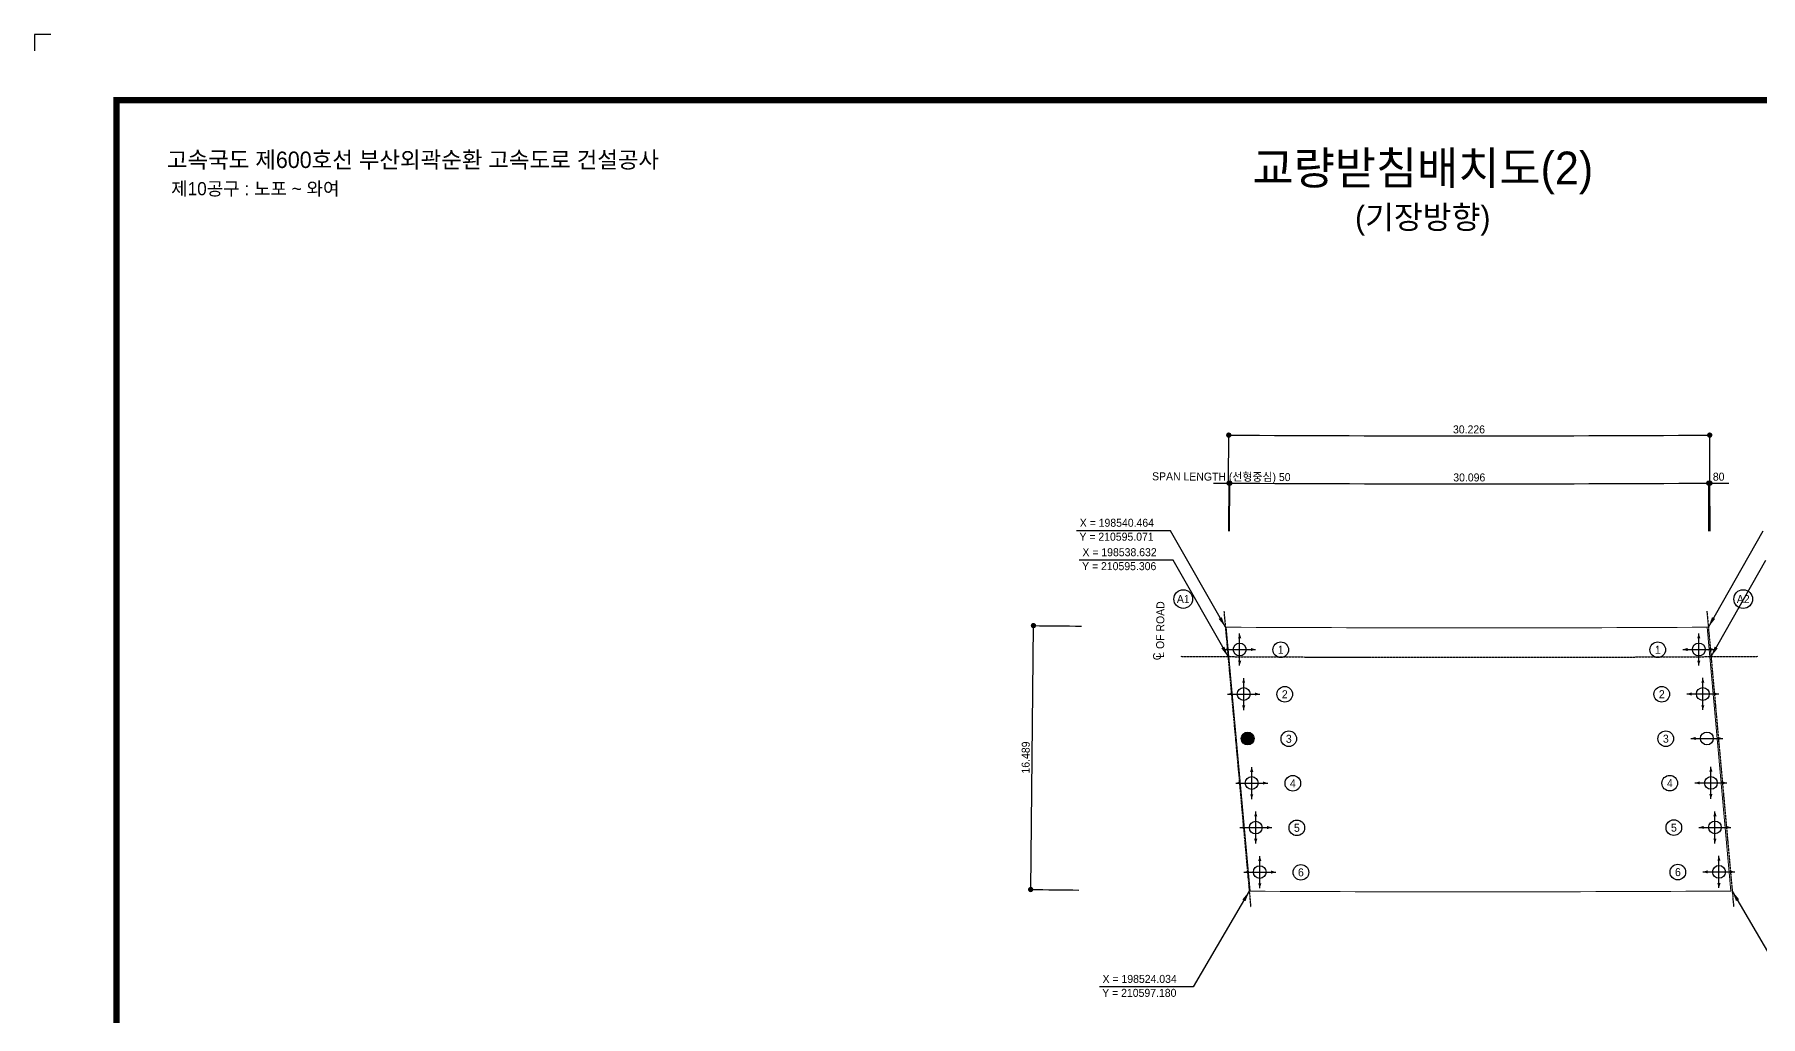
# Model space of a CAD drawing. Header units: feet. Extents: x 0 to 725037, y 0 to 393764.
# Drawn here: x 173200 to 518280, y 197459 to 393764 of the extents above; entities that cross this region are included whole.
import ezdxf
from ezdxf.enums import TextEntityAlignment as Align

# ---------------------------------------------------------------- set-up
doc = ezdxf.new("R2010")
doc.units = ezdxf.units.FT
doc.header["$LTSCALE"] = 150
doc.header["$MEASUREMENT"] = 0
doc.linetypes.add('A-CENTR01', pattern=[2, 1.25, -0.25, 0.25, -0.25])
for name, color, linetype in [('CS-CNTL', 1, 'A-CENTR01'), ('CS-CONC-LEAN', 3, 'CONTINUOUS'), ('CS-DIML', 1, 'CONTINUOUS'), ('CS-DIMT', 3, 'CONTINUOUS'), ('CS-MISC', 3, 'CONTINUOUS'), ('CS-SYMB', 3, 'CONTINUOUS'), ('CX-BORD', 3, 'CONTINUOUS'), ('CX-BORD-LIN1', 4, 'CONTINUOUS'), ('CX-BORD-LIN2', 3, 'CONTINUOUS'), ('CX-BORD-TEX2', 7, 'CONTINUOUS'), ('CX-BORD-TEX3', 6, 'CONTINUOUS'), ('CX-MISC', 2, 'CONTINUOUS')]:
    doc.layers.add(name, color=color, linetype=linetype)
doc.layers.add('CS-CONC-MAJR', color=4, linetype='CONTINUOUS', lineweight=0)
doc.styles.add('TB_TEXT', font='')
doc.styles.add('TB_WBTXT', font='')
doc.styles.add('TB_WMTXT', font='')
doc.styles.get('TB_TEXT').set_extended_font_data('Dotum')
doc.styles.get('TB_WBTXT').set_extended_font_data('Dotum')
doc.styles.get('TB_WMTXT').set_extended_font_data('Dotum')

# ---------------------------------------------------------------- blocks, each defined once
blk = doc.blocks.new('CXDIMDT2')
at = {"layer": 'CS-MISC', "const_width": 0.5}
blk.add_lwpolyline([(0.25, 0, 1), (-0.25, 0, 1)], format="xyb", close=True, dxfattribs=at)
blk = doc.blocks.new('CXBLKA1-KHC_C2')
at = {"layer": 'CX-BORD-LIN1', "const_width": 6.56}
blk.add_lwpolyline([(2693.6, 65.6), (82, 65.6), (82, 1883.2), (2693.6, 1883.2)], close=True, dxfattribs=at)
at = {"layer": 'CX-MISC'}
blk.add_lwpolyline([(16.4, 1948.8), (0, 1948.8), (0, 1932.4)], dxfattribs=at)
at = {"layer": 'CX-BORD-LIN1', "style": 'TB_TEXT'}
for tag, height, p in [('TR_RNUM5', 9.84, (1017.4, 172.7)), ('TR_RDAT5', 11.5, (1123.7, 173.9)), ('TR_DGN5', 11.5, (1562.1, 173.9)), ('TR_CHK5', 11.5, (1693.3, 173.9)), ('TR_APP5', 11.5, (1824.5, 173.9)), ('TR_RNUM4', 9.84, (1017.4, 153)), ('TR_RDAT4', 11.5, (1123.7, 154.2)), ('TR_DGN4', 11.5, (1562.1, 154.2)), ('TR_CHK4', 11.5, (1693.3, 154.2)), ('TR_APP4', 11.5, (1824.5, 154.2)), ('TR_RNUM3', 9.84, (1017.4, 133.3)), ('TR_RDAT3', 11.5, (1123.7, 134.5)), ('TR_DGN3', 11.5, (1562.1, 134.5)), ('TR_CHK3', 11.5, (1693.3, 134.5)), ('TR_APP3', 11.5, (1824.5, 134.5)), ('TR_RNUM2', 9.84, (1017.4, 113.6)), ('TR_RDAT2', 11.5, (1123.7, 114.8)), ('TR_DGN2', 11.5, (1562.1, 114.8)), ('TR_CHK2', 11.5, (1693.3, 114.8)), ('TR_APP2', 11.5, (1824.5, 114.8)), ('TR_RNUM1', 9.84, (1017.4, 94)), ('TR_RDAT1', 11.5, (1123.7, 95.1)), ('TR_DGN1', 11.5, (1562.1, 95.1)), ('TR_CHK1', 11.5, (1693.3, 95.1)), ('TR_APP1', 11.5, (1824.5, 95.1))]:
    blk.add_attdef(tag, text='', height=height, dxfattribs=at).set_placement(p, align=Align.MIDDLE_CENTER)
for tag, p in [('TR_RCON5', (1205.1, 173.9)), ('TR_RCON4', (1205.1, 154.2)), ('TR_RCON3', (1205.1, 134.5)), ('TR_RCON2', (1205.1, 114.8)), ('TR_RCON1', (1205.1, 95.1))]:
    blk.add_attdef(tag, text='', height=11.5, dxfattribs=at).set_placement(p, align=Align.MIDDLE_LEFT)
at = {"layer": 'CX-BORD-LIN2', "style": 'TB_TEXT'}
blk.add_attdef('TD_VERSION', text='', height=9.84, rotation=90, dxfattribs=at).set_placement((2708.3, 223.1), align=Align.MIDDLE_CENTER)
at = {"layer": 'CX-BORD-TEX2', "style": 'TB_WMTXT'}
for tag, height, p in [('TB_CNAME', 16.4, (132.4, 1810.5)), ('TB_CSCOP', 13.1, (136.6, 1784.2))]:
    blk.add_attdef(tag, text='', height=height, dxfattribs=at).set_placement(p, align=Align.BOTTOM_LEFT)
at = {"layer": 'CX-BORD-TEX2', "style": 'TB_WBTXT'}
for tag, height, p in [('TB_MTITIL', 32.8, (1387.8, 1815.4)), ('TB_STITL', 23, (1387.8, 1766.2))]:
    blk.add_attdef(tag, text='', height=height, dxfattribs=at).set_placement(p, align=Align.MIDDLE_CENTER)
at = {"layer": 'CX-BORD-TEX3', "style": 'TB_TEXT'}
for tag, height, p in [('TD_LNDST', 14.8, (787.4, 169)), ('TD_DSECT', 14.8, (2068.6, 169)), ('TD_DDIST', 14.8, (2229.3, 169)), ('TD_DNAME_TOP', 14.8, (2559.1, 157.3)), ('TD_CSECT', 14.8, (2068.6, 139.4)), ('TD_CDIST', 14.8, (2229.3, 139.4)), ('TD_DNAME_MAIN', 14.8, (2559.1, 136.1)), ('TD_CCOMP', 14.8, (787.4, 110.2)), ('TD_HSCAL', 14.8, (2121.6, 110.7)), ('TD_VSCAL', 14.8, (2237.1, 110.7)), ('TD_DNAME_BOT', 9.84, (2559.1, 115.6)), ('TD_FIELD', 14.8, (672.6, 82.4)), ('TD_CSTEP', 14.8, (904.7, 82.4)), ('TD_DWGCODE', 14.8, (2171.9, 81.3)), ('TD_DWGNO', 14.8, (2559.1, 82))]:
    blk.add_attdef(tag, text='', height=height, dxfattribs=at).set_placement(p, align=Align.MIDDLE_CENTER)
for tag, height, width, p in [('TD_DCOMP', 14.8, 0.9, (787.4, 139.7)), ('TD_CNAME', 15.7, 0.78, (295.3, 90.5))]:
    blk.add_attdef(tag, text='', height=height, dxfattribs=dict(at, width=width)).set_placement(p, align=Align.MIDDLE_CENTER)

msp = doc.modelspace()

# ---------------------------------------------------------------- linework, layer by layer
at = {"layer": 'CS-CNTL'}
for p, q in [((411003, 278486), (416357, 219291)), ((507566, 278477), (512917, 219343))]:
    msp.add_line(p, q, dxfattribs=at)
msp.add_arc((460106, 8589257), 8320000, 269.6024995, 270.3968394, dxfattribs=at)
at = {"layer": 'CS-CONC-LEAN'}
for p, q in [((414147, 267623), (414147, 274023)), ((505953, 267623), (505953, 274023)), ((410947, 270824), (417347, 270823)), ((502753, 270823), (509153, 270823)), ((414952, 258723), (414951, 265123)), ((506758, 258731), (506758, 265131)), ((411752, 261923), (418152, 261923)), ((503558, 261931), (509958, 261931)), ((504363, 253039), (510763, 253040)), ((416562, 240922), (416560, 247322)), ((508369, 240948), (508367, 247348)), ((413361, 244122), (419761, 244122)), ((505168, 244147), (511568, 244149)), ((417367, 232022), (417364, 238422)), ((509174, 232057), (509171, 238457)), ((414166, 235222), (420566, 235222)), ((505972, 235255), (512372, 235258)), ((418172, 223122), (418169, 229522)), ((509979, 223165), (509976, 229565)), ((414970, 226322), (421370, 226322)), ((506777, 226364), (513177, 226367))]:
    msp.add_line(p, q, dxfattribs=at)
at = {"layer": 'CS-CONC-LEAN', "const_width": 1280}
msp.add_lwpolyline([(416396, 253023, 1), (415116, 253023, 1)], format="xyb", close=True, dxfattribs=at)
at = {"layer": 'CS-CONC-LEAN'}
for centre in [(414147, 270823), (505953, 270823), (414952, 261923), (506758, 261931), (415756, 253023), (507563, 253040), (416561, 244122), (508368, 244148), (417366, 235222), (509172, 235257), (418170, 226322), (509977, 226365)]:
    msp.add_circle(centre, 1280, dxfattribs=at)
for points in [[(414147, 274023), (413827, 273063), (414147, 274023), (414467, 273063)], [(505953, 274023), (505633, 273063), (505953, 274023), (506273, 273063)], [(410947, 270824), (411907, 270504), (410947, 270824), (411907, 271144)], [(417347, 270823), (416387, 270503), (417347, 270823), (416387, 271143)], [(502753, 270823), (503713, 270503), (502753, 270823), (503713, 271143)], [(509153, 270823), (508193, 270503), (509153, 270823), (508193, 271143)], [(414147, 267623), (413827, 268583), (414147, 267623), (414467, 268583)], [(505953, 267623), (505633, 268583), (505953, 267623), (506273, 268583)], [(414951, 265123), (414631, 264163), (414951, 265123), (415271, 264163)], [(506758, 265131), (506438, 264171), (506758, 265131), (507078, 264171)], [(411752, 261923), (412712, 261603), (411752, 261923), (412712, 262243)], [(414952, 258723), (414632, 259683), (414952, 258723), (415272, 259683)], [(418152, 261923), (417192, 261603), (418152, 261923), (417192, 262243)], [(503558, 261931), (504518, 261611), (503558, 261931), (504518, 262251)], [(506758, 258731), (506438, 259691), (506758, 258731), (507078, 259691)], [(509958, 261931), (508998, 261611), (509958, 261931), (508998, 262251)], [(504363, 253039), (505323, 252719), (504363, 253039), (505323, 253359)], [(510763, 253040), (509803, 252720), (510763, 253040), (509803, 253360)], [(416560, 247322), (416240, 246362), (416560, 247322), (416880, 246362)], [(508367, 247348), (508047, 246388), (508367, 247348), (508687, 246388)], [(413361, 244122), (414321, 243802), (413361, 244122), (414321, 244442)], [(416562, 240922), (416242, 241882), (416562, 240922), (416882, 241882)], [(419761, 244122), (418801, 243802), (419761, 244122), (418801, 244442)], [(505168, 244147), (506128, 243827), (505168, 244147), (506128, 244467)], [(508369, 240948), (508048, 241908), (508369, 240948), (508688, 241908)], [(511568, 244149), (510608, 243829), (511568, 244149), (510608, 244469)], [(417364, 238422), (417045, 237462), (417364, 238422), (417685, 237462)], [(509171, 238457), (508851, 237496), (509171, 238457), (509491, 237497)], [(414166, 235222), (415126, 234902), (414166, 235222), (415126, 235542)], [(420566, 235222), (419606, 234902), (420566, 235222), (419606, 235542)], [(505972, 235255), (506932, 234936), (505972, 235255), (506932, 235576)], [(512372, 235258), (511412, 234937), (512372, 235258), (511412, 235577)], [(417367, 232022), (417046, 232982), (417367, 232022), (417686, 232982)], [(509174, 232057), (508853, 233016), (509174, 232057), (509493, 233017)], [(418169, 229522), (417849, 228562), (418169, 229522), (418489, 228562)], [(509976, 229565), (509656, 228605), (509976, 229565), (510296, 228605)], [(414970, 226322), (415930, 226002), (414970, 226322), (415930, 226642)], [(421370, 226322), (420410, 226002), (421370, 226322), (420410, 226642)], [(506777, 226364), (507737, 226044), (506777, 226364), (507737, 226684)], [(513177, 226367), (512217, 226046), (513177, 226367), (512217, 226686)], [(418172, 223122), (417851, 224082), (418172, 223122), (418491, 224082)], [(509979, 223165), (509658, 224125), (509979, 223165), (510298, 224125)]]:
    msp.add_solid(points, dxfattribs=at)
at = {"layer": 'CS-CONC-MAJR'}
for p, q in [((411452, 275284), (416228, 222492)), ((507599, 275277), (512372, 222540))]:
    msp.add_line(p, q, dxfattribs=at)
for radius, start, end in [(8314115, 269.6647051, 270.3272951), (8366880, 269.6995204, 270.3579104)]:
    msp.add_arc((460106, 8589257), radius, start, end, dxfattribs=at)
at = {"layer": 'CS-DIML'}
for p, q in [((411915, 304081), (411973, 314161)), ((508186, 304081), (508128, 314161)), ((411971, 294481), (412029, 304561)), ((412130, 294480), (412188, 304560)), ((507987, 294480), (507929, 304559)), ((508242, 294481), (508184, 304561)), ((400319, 294549), (381550, 294549)), ((411292, 275285), (400319, 294549)), ((507855, 275278), (518829, 294542)), ((400852, 288661), (382083, 288661)), ((411825, 269397), (400852, 288661)), ((508388, 269397), (519361, 288661)), ((372368, 222837), (372921, 275598)), ((416068, 222492), (404871, 203357)), ((512628, 222541), (523824, 203406)), ((404871, 203357), (386102, 203357))]:
    msp.add_line(p, q, dxfattribs=at)
for centre, radius, start, end in [((460051, 8598856), 8285315, 269.66861, 270.3307289), ((460106, 8589257), 8285315, 269.6460706, 269.6675082), ((460106, 8589257), 8285315, 269.6675082, 269.66861), ((460106, 8589257), 8285315, 269.66861, 270.3307289), ((460106, 8589257), 8285315, 270.3307289, 270.3583829), ((460106, 8589257), 8314115, 269.3991605, 269.465271), ((460106, 8589257), 8366880, 269.3991605, 269.465271)]:
    msp.add_arc(centre, radius, start, end, dxfattribs=at)
for points in [[(411292, 275285), (410553, 277294), (411292, 275285), (409941, 276946)], [(507855, 275278), (509207, 276939), (507855, 275278), (508595, 277288)], [(411825, 269397), (411086, 271406), (411825, 269397), (410474, 271058)], [(508388, 269397), (509739, 271058), (508388, 269397), (509127, 271406)], [(416068, 222492), (414697, 220847), (416068, 222492), (415305, 220492)], [(512628, 222541), (513390, 220541), (512628, 222541), (513998, 220896)]]:
    msp.add_solid(points, dxfattribs=at)
at = {"layer": 'CS-SYMB'}
for centre, radius in [((402877, 280911), 1872), ((514827, 280902), 1872), ((422367, 270776), 1560), ((497734, 270775), 1560), ((423171, 261875), 1560), ((498538, 261884), 1560), ((423976, 252975), 1560), ((499343, 252992), 1560), ((424781, 244074), 1560), ((500148, 244100), 1560), ((425585, 235174), 1560), ((500952, 235209), 1560), ((426390, 226274), 1560), ((501757, 226318), 1560)]:
    msp.add_circle(centre, radius, dxfattribs=at)

# ---------------------------------------------------------------- block references
at = {"layer": 'CS-SYMB', "xscale": 1055.999999999948, "yscale": 1055.999999999948, "zscale": 1055.999999999948, "rotation": 357.8518850000065}
for p in [(411971, 313681), (508131, 313681), (412026, 304081), (412186, 304080), (412186, 304080), (507931, 304079), (507931, 304079), (508186, 304081), (372921, 275598), (372368, 222837)]:
    msp.add_blockref('CXDIMDT2', p, dxfattribs=at)
at = {"layer": 'CX-BORD', "linetype": 'ByBlock'}
ref = msp.add_blockref('CXBLKA1-KHC_C2', (173200, 4000), dxfattribs=dict(at, xscale=200, yscale=200, zscale=200))
ref.add_attrib('TB_MTITIL', '교량받침배치도(2)', dxfattribs={"layer": 'CX-BORD-TEX2', "height": 6561.7, "style": 'TB_WBTXT'}).set_placement((450759, 367075), align=Align.MIDDLE_CENTER)
ref.add_attrib('TB_STITL', '(기장방향)', dxfattribs={"layer": 'CX-BORD-TEX2', "height": 4593.2, "style": 'TB_WBTXT'}).set_placement((450759, 357233), align=Align.MIDDLE_CENTER)
ref.add_attrib('TB_CNAME', '고속국도 제600호선 부산외곽순환 고속도로 건설공사', dxfattribs={"layer": 'CX-BORD-TEX2', "height": 3280.84, "style": 'TB_WMTXT'}).set_placement((199673, 366095), align=Align.BOTTOM_LEFT)
ref.add_attrib('TB_CSCOP', '제10공구 : 노포 ~ 와여', dxfattribs={"layer": 'CX-BORD-TEX2', "height": 2624.67, "style": 'TB_WMTXT'}).set_placement((200519, 360845), align=Align.BOTTOM_LEFT)

# ---------------------------------------------------------------- texts
at = {"layer": 'CS-DIMT', "style": 'TB_TEXT'}
for s, rotation, p in [('30.226', 359.99967, (460003, 314021)), ('SPAN LENGTH (선형중심) 50', 359.65683, (410479, 304570)), ('30.096', 359.99967, (460059, 304421)), ('80', 0.34456, (509928, 304571)), ('16.489', 89.6636, (372163, 249223))]:
    msp.add_text(s, height=1600, rotation=rotation, dxfattribs=at).set_placement(p, align=Align.CENTER)
for s, p in [('X = 198540.464', (382184, 295359)), ('Y = 210595.071', (382116, 292571)), ('X = 198538.632', (382717, 289471)), ('Y = 210595.306', (382648, 286683)), ('X = 198524.034', (386737, 204168)), ('Y = 210597.180', (386668, 201379))]:
    msp.add_text(s, height=1600, dxfattribs=at).set_placement(p)
for s, p in [('L OF ROAD', (399029, 269171)), ('C', (398427, 268674))]:
    msp.add_text(s, height=1600, rotation=89.55292, dxfattribs=at).set_placement(p)
for s, rotation, p in [('A1', 359.66751, (402877, 280911)), ('A2', 359.66751, (514827, 280902)), ('1', 359.66751, (422367, 270776)), ('1', 0.33249, (497747, 270775)), ('2', 359.66751, (423171, 261875)), ('2', 0.33249, (498552, 261884)), ('3', 359.66751, (423976, 252975)), ('3', 0.33249, (499357, 252992)), ('4', 359.66751, (424781, 244074)), ('4', 0.33249, (500162, 244100)), ('5', 359.66751, (425585, 235174)), ('5', 0.33249, (500966, 235209)), ('6', 359.66751, (426390, 226274)), ('6', 0.33249, (501771, 226318))]:
    msp.add_text(s, height=1600, rotation=rotation, dxfattribs=at).set_placement(p, align=Align.MIDDLE_CENTER)

doc.saveas('drawing.dxf')
